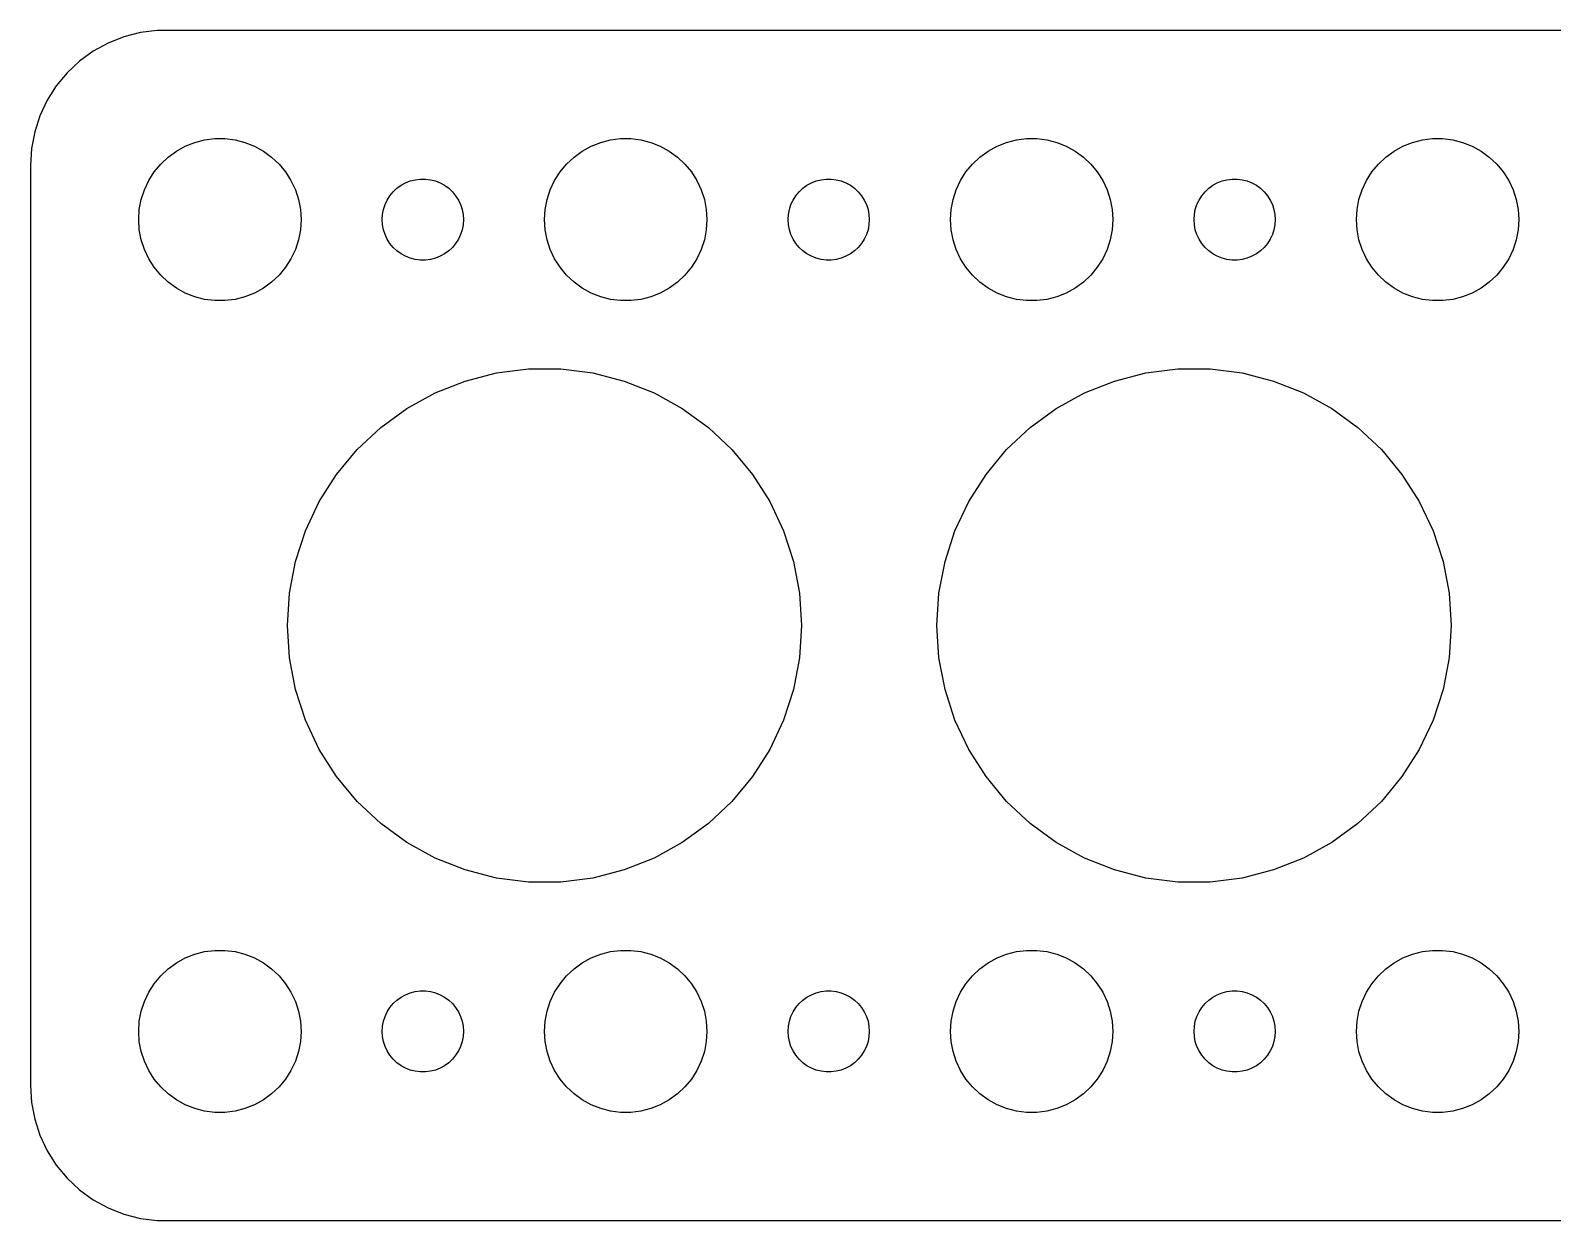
# Model space of a CAD drawing. Header units: metres. Extents: x -67 to 67, y 32 to 76.
# Drawn here: x -67 to -10.8, y 32 to 76 of the extents above; entities that cross this region are included whole.
import ezdxf

# ---------------------------------------------------------------- set-up
doc = ezdxf.new("R2010")
doc.units = ezdxf.units.M

msp = doc.modelspace()

# ---------------------------------------------------------------- linework, layer by layer
for p, q in [((-62.3139, 75.9901), (-62.9369, 75.9114)), ((62.3139, 75.9901), (-62.3139, 75.9901)), ((-64.1289, 75.5241), (-64.6791, 75.2216)), ((-63.5451, 75.7553), (-64.1289, 75.5241)), ((-62.9369, 75.9114), (-63.5451, 75.7553)), ((-65.1871, 74.8526), (-65.6448, 74.4227)), ((-64.6791, 75.2216), (-65.1871, 74.8526)), ((-65.6448, 74.4227), (-66.0451, 73.9389)), ((-66.0451, 73.9389), (-66.3815, 73.4088)), ((-66.3815, 73.4088), (-66.6489, 72.8406)), ((-66.6489, 72.8406), (-66.8429, 72.2434)), ((-66.8429, 72.2434), (-66.9606, 71.6267)), ((-66.9606, 71.6267), (-67, 71)), ((-61.9123, 71.3115), (-61.6075, 71.533)), ((-61.6075, 71.533), (-61.2773, 71.7145)), ((-61.2773, 71.7145), (-60.927, 71.8532)), ((-60.927, 71.8532), (-60.5621, 71.9469)), ((-60.5621, 71.9469), (-60.1884, 71.9941)), ((-60.1884, 71.9941), (-59.8116, 71.9941)), ((-59.8116, 71.9941), (-59.4379, 71.9469)), ((-59.4379, 71.9469), (-59.0729, 71.8532)), ((-59.0729, 71.8532), (-58.7227, 71.7145)), ((-58.7227, 71.7145), (-58.3925, 71.533)), ((-58.3925, 71.533), (-58.0877, 71.3115)), ((-46.9123, 71.3115), (-46.6075, 71.533)), ((-46.6075, 71.533), (-46.2773, 71.7145)), ((-46.2773, 71.7145), (-45.927, 71.8532)), ((-45.927, 71.8532), (-45.5621, 71.9469)), ((-45.5621, 71.9469), (-45.1884, 71.9941)), ((-45.1884, 71.9941), (-44.8116, 71.9941)), ((-44.8116, 71.9941), (-44.4379, 71.9469)), ((-44.4379, 71.9469), (-44.0729, 71.8532)), ((-44.0729, 71.8532), (-43.7227, 71.7145)), ((-43.7227, 71.7145), (-43.3925, 71.533)), ((-43.3925, 71.533), (-43.0877, 71.3115)), ((-31.9123, 71.3115), (-31.6075, 71.533)), ((-31.6075, 71.533), (-31.2773, 71.7145)), ((-31.2773, 71.7145), (-30.927, 71.8532)), ((-30.927, 71.8532), (-30.5621, 71.9469)), ((-30.5621, 71.9469), (-30.1884, 71.9941)), ((-30.1884, 71.9941), (-29.8116, 71.9941)), ((-29.8116, 71.9941), (-29.4379, 71.9469)), ((-29.4379, 71.9469), (-29.0729, 71.8532)), ((-29.0729, 71.8532), (-28.7227, 71.7145)), ((-28.7227, 71.7145), (-28.3925, 71.533)), ((-28.3925, 71.533), (-28.0877, 71.3115)), ((-16.9123, 71.3115), (-16.6075, 71.533)), ((-16.6075, 71.533), (-16.2773, 71.7145)), ((-16.2773, 71.7145), (-15.927, 71.8532)), ((-15.927, 71.8532), (-15.5621, 71.9469)), ((-15.5621, 71.9469), (-15.1884, 71.9941)), ((-15.1884, 71.9941), (-14.8116, 71.9941)), ((-14.8116, 71.9941), (-14.4379, 71.9469)), ((-14.4379, 71.9469), (-14.0729, 71.8532)), ((-14.0729, 71.8532), (-13.7227, 71.7145)), ((-13.7227, 71.7145), (-13.3925, 71.533)), ((-13.3925, 71.533), (-13.0877, 71.3115)), ((-67, 71), (-67, 37)), ((-62.427, 70.7634), (-62.1869, 71.0536)), ((-62.1869, 71.0536), (-61.9123, 71.3115)), ((-58.0877, 71.3115), (-57.8131, 71.0536)), ((-57.8131, 71.0536), (-57.5729, 70.7634)), ((-47.427, 70.7634), (-47.1869, 71.0536)), ((-47.1869, 71.0536), (-46.9123, 71.3115)), ((-43.0877, 71.3115), (-42.8131, 71.0536)), ((-42.8131, 71.0536), (-42.5729, 70.7634)), ((-32.427, 70.7634), (-32.1869, 71.0536)), ((-32.1869, 71.0536), (-31.9123, 71.3115)), ((-28.0877, 71.3115), (-27.8131, 71.0536)), ((-27.8131, 71.0536), (-27.5729, 70.7634)), ((-17.427, 70.7634), (-17.1869, 71.0536)), ((-17.1869, 71.0536), (-16.9123, 71.3115)), ((-13.0877, 71.3115), (-12.8131, 71.0536)), ((-12.8131, 71.0536), (-12.5729, 70.7634)), ((-62.7893, 70.1044), (-62.6289, 70.4453)), ((-62.6289, 70.4453), (-62.427, 70.7634)), ((-57.5729, 70.7634), (-57.3711, 70.4453)), ((-57.3711, 70.4453), (-57.2107, 70.1044)), ((-53.3037, 70.2665), (-53.1387, 70.3572)), ((-53.1387, 70.3572), (-52.9635, 70.4266)), ((-52.9635, 70.4266), (-52.7811, 70.4734)), ((-52.7811, 70.4734), (-52.5942, 70.497)), ((-52.5942, 70.497), (-52.4058, 70.497)), ((-52.4058, 70.497), (-52.2189, 70.4734)), ((-52.2189, 70.4734), (-52.0365, 70.4266)), ((-52.0365, 70.4266), (-51.8613, 70.3572)), ((-51.8613, 70.3572), (-51.6963, 70.2665)), ((-47.7893, 70.1044), (-47.6289, 70.4453)), ((-47.6289, 70.4453), (-47.427, 70.7634)), ((-42.5729, 70.7634), (-42.3711, 70.4453)), ((-42.3711, 70.4453), (-42.2107, 70.1044)), ((-38.3037, 70.2665), (-38.1387, 70.3572)), ((-38.1387, 70.3572), (-37.9635, 70.4266)), ((-37.9635, 70.4266), (-37.7811, 70.4734)), ((-37.7811, 70.4734), (-37.5942, 70.497)), ((-37.5942, 70.497), (-37.4058, 70.497)), ((-37.4058, 70.497), (-37.2189, 70.4734)), ((-37.2189, 70.4734), (-37.0365, 70.4266)), ((-37.0365, 70.4266), (-36.8613, 70.3572)), ((-36.8613, 70.3572), (-36.6963, 70.2665)), ((-32.7893, 70.1044), (-32.6289, 70.4453)), ((-32.6289, 70.4453), (-32.427, 70.7634)), ((-27.5729, 70.7634), (-27.3711, 70.4453)), ((-27.3711, 70.4453), (-27.2107, 70.1044)), ((-23.3037, 70.2665), (-23.1387, 70.3572)), ((-23.1387, 70.3572), (-22.9635, 70.4266)), ((-22.9635, 70.4266), (-22.7811, 70.4734)), ((-22.7811, 70.4734), (-22.5942, 70.497)), ((-22.5942, 70.497), (-22.4058, 70.497)), ((-22.4058, 70.497), (-22.2189, 70.4734)), ((-22.2189, 70.4734), (-22.0365, 70.4266)), ((-22.0365, 70.4266), (-21.8613, 70.3572)), ((-21.8613, 70.3572), (-21.6963, 70.2665)), ((-17.7893, 70.1044), (-17.6289, 70.4453)), ((-17.6289, 70.4453), (-17.427, 70.7634)), ((-12.5729, 70.7634), (-12.3711, 70.4453)), ((-12.3711, 70.4453), (-12.2107, 70.1044)), ((-62.9057, 69.7461), (-62.7893, 70.1044)), ((-57.2107, 70.1044), (-57.0942, 69.7461)), ((-53.8145, 69.7226), (-53.7135, 69.8817)), ((-53.7135, 69.8817), (-53.5934, 70.0268)), ((-53.5934, 70.0268), (-53.4561, 70.1558)), ((-53.4561, 70.1558), (-53.3037, 70.2665)), ((-51.6963, 70.2665), (-51.5439, 70.1558)), ((-51.5439, 70.1558), (-51.4065, 70.0268)), ((-51.4065, 70.0268), (-51.2865, 69.8817)), ((-51.2865, 69.8817), (-51.1855, 69.7226)), ((-47.9057, 69.7461), (-47.7893, 70.1044)), ((-42.2107, 70.1044), (-42.0942, 69.7461)), ((-38.8145, 69.7226), (-38.7135, 69.8817)), ((-38.7135, 69.8817), (-38.5934, 70.0268)), ((-38.5934, 70.0268), (-38.4561, 70.1558)), ((-38.4561, 70.1558), (-38.3037, 70.2665)), ((-36.6963, 70.2665), (-36.5439, 70.1558)), ((-36.5439, 70.1558), (-36.4065, 70.0268)), ((-36.4065, 70.0268), (-36.2865, 69.8817)), ((-36.2865, 69.8817), (-36.1855, 69.7226)), ((-32.9057, 69.7461), (-32.7893, 70.1044)), ((-27.2107, 70.1044), (-27.0942, 69.7461)), ((-23.8145, 69.7226), (-23.7135, 69.8817)), ((-23.7135, 69.8817), (-23.5934, 70.0268)), ((-23.5934, 70.0268), (-23.4561, 70.1558)), ((-23.4561, 70.1558), (-23.3037, 70.2665)), ((-21.6963, 70.2665), (-21.5439, 70.1558)), ((-21.5439, 70.1558), (-21.4065, 70.0268)), ((-21.4065, 70.0268), (-21.2865, 69.8817)), ((-21.2865, 69.8817), (-21.1855, 69.7226)), ((-17.9057, 69.7461), (-17.7893, 70.1044)), ((-12.2107, 70.1044), (-12.0942, 69.7461)), ((-63, 69), (-62.9763, 69.376)), ((-62.9763, 69.376), (-62.9057, 69.7461)), ((-57.0942, 69.7461), (-57.0237, 69.376)), ((-57.0237, 69.376), (-57, 69)), ((-54, 69), (-53.9882, 69.188)), ((-53.9882, 69.188), (-53.9529, 69.373)), ((-53.9529, 69.373), (-53.8947, 69.5522)), ((-53.8947, 69.5522), (-53.8145, 69.7226)), ((-51.1855, 69.7226), (-51.1053, 69.5522)), ((-51.1053, 69.5522), (-51.0471, 69.373)), ((-51.0471, 69.373), (-51.0118, 69.188)), ((-51.0118, 69.188), (-51, 69)), ((-48, 69), (-47.9763, 69.376)), ((-47.9763, 69.376), (-47.9057, 69.7461)), ((-42.0942, 69.7461), (-42.0237, 69.376)), ((-42.0237, 69.376), (-42, 69)), ((-39, 69), (-38.9882, 69.188)), ((-38.9882, 69.188), (-38.9529, 69.373)), ((-38.9529, 69.373), (-38.8947, 69.5522)), ((-38.8947, 69.5522), (-38.8145, 69.7226)), ((-36.1855, 69.7226), (-36.1053, 69.5522)), ((-36.1053, 69.5522), (-36.0471, 69.373)), ((-36.0471, 69.373), (-36.0118, 69.188)), ((-36.0118, 69.188), (-36, 69)), ((-33, 69), (-32.9763, 69.376)), ((-32.9763, 69.376), (-32.9057, 69.7461)), ((-27.0942, 69.7461), (-27.0237, 69.376)), ((-27.0237, 69.376), (-27, 69)), ((-24, 69), (-23.9882, 69.188)), ((-23.9882, 69.188), (-23.9529, 69.373)), ((-23.9529, 69.373), (-23.8947, 69.5522)), ((-23.8947, 69.5522), (-23.8145, 69.7226)), ((-21.1855, 69.7226), (-21.1053, 69.5522)), ((-21.1053, 69.5522), (-21.0471, 69.373)), ((-21.0471, 69.373), (-21.0118, 69.188)), ((-21.0118, 69.188), (-21, 69)), ((-18, 69), (-17.9763, 69.376)), ((-17.9763, 69.376), (-17.9057, 69.7461)), ((-12.0942, 69.7461), (-12.0237, 69.376)), ((-12.0237, 69.376), (-12, 69)), ((-62.9763, 68.624), (-63, 69)), ((-57, 69), (-57.0237, 68.624)), ((-53.9882, 68.812), (-54, 69)), ((-53.9529, 68.627), (-53.9882, 68.812)), ((-53.8947, 68.4478), (-53.9529, 68.627)), ((-51.0471, 68.627), (-51.1053, 68.4478)), ((-51.0118, 68.812), (-51.0471, 68.627)), ((-51, 69), (-51.0118, 68.812)), ((-47.9763, 68.624), (-48, 69)), ((-42, 69), (-42.0237, 68.624)), ((-38.9882, 68.812), (-39, 69)), ((-38.9529, 68.627), (-38.9882, 68.812)), ((-38.8947, 68.4478), (-38.9529, 68.627)), ((-36.0471, 68.627), (-36.1053, 68.4478)), ((-36.0118, 68.812), (-36.0471, 68.627)), ((-36, 69), (-36.0118, 68.812)), ((-32.9763, 68.624), (-33, 69)), ((-27, 69), (-27.0237, 68.624)), ((-23.9882, 68.812), (-24, 69)), ((-23.9529, 68.627), (-23.9882, 68.812)), ((-23.8947, 68.4478), (-23.9529, 68.627)), ((-21.0471, 68.627), (-21.1053, 68.4478)), ((-21.0118, 68.812), (-21.0471, 68.627)), ((-21, 69), (-21.0118, 68.812)), ((-17.9763, 68.624), (-18, 69)), ((-12, 69), (-12.0237, 68.624)), ((-62.9057, 68.2539), (-62.9763, 68.624)), ((-62.7893, 67.8956), (-62.9057, 68.2539)), ((-57.0942, 68.2539), (-57.2107, 67.8956)), ((-57.0237, 68.624), (-57.0942, 68.2539)), ((-53.8145, 68.2774), (-53.8947, 68.4478)), ((-53.7135, 68.1183), (-53.8145, 68.2774)), ((-53.5934, 67.9732), (-53.7135, 68.1183)), ((-51.2865, 68.1183), (-51.4065, 67.9732)), ((-51.1855, 68.2774), (-51.2865, 68.1183)), ((-51.1053, 68.4478), (-51.1855, 68.2774)), ((-47.9057, 68.2539), (-47.9763, 68.624)), ((-47.7893, 67.8956), (-47.9057, 68.2539)), ((-42.0942, 68.2539), (-42.2107, 67.8956)), ((-42.0237, 68.624), (-42.0942, 68.2539)), ((-38.8145, 68.2774), (-38.8947, 68.4478)), ((-38.7135, 68.1183), (-38.8145, 68.2774)), ((-38.5934, 67.9732), (-38.7135, 68.1183)), ((-36.2865, 68.1183), (-36.4065, 67.9732)), ((-36.1855, 68.2774), (-36.2865, 68.1183)), ((-36.1053, 68.4478), (-36.1855, 68.2774)), ((-32.9057, 68.2539), (-32.9763, 68.624)), ((-32.7893, 67.8956), (-32.9057, 68.2539)), ((-27.0942, 68.2539), (-27.2107, 67.8956)), ((-27.0237, 68.624), (-27.0942, 68.2539)), ((-23.8145, 68.2774), (-23.8947, 68.4478)), ((-23.7135, 68.1183), (-23.8145, 68.2774)), ((-23.5934, 67.9732), (-23.7135, 68.1183)), ((-21.2865, 68.1183), (-21.4065, 67.9732)), ((-21.1855, 68.2774), (-21.2865, 68.1183)), ((-21.1053, 68.4478), (-21.1855, 68.2774)), ((-17.9057, 68.2539), (-17.9763, 68.624)), ((-17.7893, 67.8956), (-17.9057, 68.2539)), ((-12.0942, 68.2539), (-12.2107, 67.8956)), ((-12.0237, 68.624), (-12.0942, 68.2539)), ((-62.6289, 67.5547), (-62.7893, 67.8956)), ((-62.427, 67.2366), (-62.6289, 67.5547)), ((-57.3711, 67.5547), (-57.5729, 67.2366)), ((-57.2107, 67.8956), (-57.3711, 67.5547)), ((-53.4561, 67.8442), (-53.5934, 67.9732)), ((-53.3037, 67.7335), (-53.4561, 67.8442)), ((-53.1387, 67.6427), (-53.3037, 67.7335)), ((-52.9635, 67.5734), (-53.1387, 67.6427)), ((-52.7811, 67.5266), (-52.9635, 67.5734)), ((-52.5942, 67.5029), (-52.7811, 67.5266)), ((-52.4058, 67.5029), (-52.5942, 67.5029)), ((-52.2189, 67.5266), (-52.4058, 67.5029)), ((-52.0365, 67.5734), (-52.2189, 67.5266)), ((-51.8613, 67.6427), (-52.0365, 67.5734)), ((-51.6963, 67.7335), (-51.8613, 67.6427)), ((-51.5439, 67.8442), (-51.6963, 67.7335)), ((-51.4065, 67.9732), (-51.5439, 67.8442)), ((-47.6289, 67.5547), (-47.7893, 67.8956)), ((-47.427, 67.2366), (-47.6289, 67.5547)), ((-42.3711, 67.5547), (-42.5729, 67.2366)), ((-42.2107, 67.8956), (-42.3711, 67.5547)), ((-38.4561, 67.8442), (-38.5934, 67.9732)), ((-38.3037, 67.7335), (-38.4561, 67.8442)), ((-38.1387, 67.6427), (-38.3037, 67.7335)), ((-37.9635, 67.5734), (-38.1387, 67.6427)), ((-37.7811, 67.5266), (-37.9635, 67.5734)), ((-37.5942, 67.5029), (-37.7811, 67.5266)), ((-37.4058, 67.5029), (-37.5942, 67.5029)), ((-37.2189, 67.5266), (-37.4058, 67.5029)), ((-37.0365, 67.5734), (-37.2189, 67.5266)), ((-36.8613, 67.6427), (-37.0365, 67.5734)), ((-36.6963, 67.7335), (-36.8613, 67.6427)), ((-36.5439, 67.8442), (-36.6963, 67.7335)), ((-36.4065, 67.9732), (-36.5439, 67.8442)), ((-32.6289, 67.5547), (-32.7893, 67.8956)), ((-32.427, 67.2366), (-32.6289, 67.5547)), ((-27.3711, 67.5547), (-27.5729, 67.2366)), ((-27.2107, 67.8956), (-27.3711, 67.5547)), ((-23.4561, 67.8442), (-23.5934, 67.9732)), ((-23.3037, 67.7335), (-23.4561, 67.8442)), ((-23.1387, 67.6427), (-23.3037, 67.7335)), ((-22.9635, 67.5734), (-23.1387, 67.6427)), ((-22.7811, 67.5266), (-22.9635, 67.5734)), ((-22.5942, 67.5029), (-22.7811, 67.5266)), ((-22.4058, 67.5029), (-22.5942, 67.5029)), ((-22.2189, 67.5266), (-22.4058, 67.5029)), ((-22.0365, 67.5734), (-22.2189, 67.5266)), ((-21.8613, 67.6427), (-22.0365, 67.5734)), ((-21.6963, 67.7335), (-21.8613, 67.6427)), ((-21.5439, 67.8442), (-21.6963, 67.7335)), ((-21.4065, 67.9732), (-21.5439, 67.8442)), ((-17.6289, 67.5547), (-17.7893, 67.8956)), ((-17.427, 67.2366), (-17.6289, 67.5547)), ((-12.3711, 67.5547), (-12.5729, 67.2366)), ((-12.2107, 67.8956), (-12.3711, 67.5547)), ((-62.1869, 66.9464), (-62.427, 67.2366)), ((-61.9123, 66.6884), (-62.1869, 66.9464)), ((-57.8131, 66.9464), (-58.0877, 66.6884)), ((-57.5729, 67.2366), (-57.8131, 66.9464)), ((-47.1869, 66.9464), (-47.427, 67.2366)), ((-46.9123, 66.6884), (-47.1869, 66.9464)), ((-42.8131, 66.9464), (-43.0877, 66.6884)), ((-42.5729, 67.2366), (-42.8131, 66.9464)), ((-32.1869, 66.9464), (-32.427, 67.2366)), ((-31.9123, 66.6884), (-32.1869, 66.9464)), ((-27.8131, 66.9464), (-28.0877, 66.6884)), ((-27.5729, 67.2366), (-27.8131, 66.9464)), ((-17.1869, 66.9464), (-17.427, 67.2366)), ((-16.9123, 66.6884), (-17.1869, 66.9464)), ((-12.8131, 66.9464), (-13.0877, 66.6884)), ((-12.5729, 67.2366), (-12.8131, 66.9464)), ((-61.6075, 66.467), (-61.9123, 66.6884)), ((-61.2773, 66.2855), (-61.6075, 66.467)), ((-58.3925, 66.467), (-58.7227, 66.2855)), ((-58.0877, 66.6884), (-58.3925, 66.467)), ((-46.6075, 66.467), (-46.9123, 66.6884)), ((-46.2773, 66.2855), (-46.6075, 66.467)), ((-43.3925, 66.467), (-43.7227, 66.2855)), ((-43.0877, 66.6884), (-43.3925, 66.467)), ((-31.6075, 66.467), (-31.9123, 66.6884)), ((-31.2773, 66.2855), (-31.6075, 66.467)), ((-28.3925, 66.467), (-28.7227, 66.2855)), ((-28.0877, 66.6884), (-28.3925, 66.467)), ((-16.6075, 66.467), (-16.9123, 66.6884)), ((-16.2773, 66.2855), (-16.6075, 66.467)), ((-13.3925, 66.467), (-13.7227, 66.2855)), ((-13.0877, 66.6884), (-13.3925, 66.467)), ((-60.927, 66.1468), (-61.2773, 66.2855)), ((-60.5621, 66.0531), (-60.927, 66.1468)), ((-60.1884, 66.0059), (-60.5621, 66.0531)), ((-59.8116, 66.0059), (-60.1884, 66.0059)), ((-59.4379, 66.0531), (-59.8116, 66.0059)), ((-59.0729, 66.1468), (-59.4379, 66.0531)), ((-58.7227, 66.2855), (-59.0729, 66.1468)), ((-45.927, 66.1468), (-46.2773, 66.2855)), ((-45.5621, 66.0531), (-45.927, 66.1468)), ((-45.1884, 66.0059), (-45.5621, 66.0531)), ((-44.8116, 66.0059), (-45.1884, 66.0059)), ((-44.4379, 66.0531), (-44.8116, 66.0059)), ((-44.0729, 66.1468), (-44.4379, 66.0531)), ((-43.7227, 66.2855), (-44.0729, 66.1468)), ((-30.927, 66.1468), (-31.2773, 66.2855)), ((-30.5621, 66.0531), (-30.927, 66.1468)), ((-30.1884, 66.0059), (-30.5621, 66.0531)), ((-29.8116, 66.0059), (-30.1884, 66.0059)), ((-29.4379, 66.0531), (-29.8116, 66.0059)), ((-29.0729, 66.1468), (-29.4379, 66.0531)), ((-28.7227, 66.2855), (-29.0729, 66.1468)), ((-15.927, 66.1468), (-16.2773, 66.2855)), ((-15.5621, 66.0531), (-15.927, 66.1468)), ((-15.1884, 66.0059), (-15.5621, 66.0531)), ((-14.8116, 66.0059), (-15.1884, 66.0059)), ((-14.4379, 66.0531), (-14.8116, 66.0059)), ((-14.0729, 66.1468), (-14.4379, 66.0531)), ((-13.7227, 66.2855), (-14.0729, 66.1468)), ((-52.0449, 62.5959), (-50.9357, 63.035)), ((-50.9357, 63.035), (-49.7801, 63.3317)), ((-49.7801, 63.3317), (-48.5965, 63.4812)), ((-48.5965, 63.4812), (-47.4035, 63.4812)), ((-47.4035, 63.4812), (-46.2199, 63.3317)), ((-46.2199, 63.3317), (-45.0643, 63.035)), ((-45.0643, 63.035), (-43.9551, 62.5959)), ((-28.0449, 62.5959), (-26.9357, 63.035)), ((-26.9357, 63.035), (-25.7801, 63.3317)), ((-25.7801, 63.3317), (-24.5965, 63.4812)), ((-24.5965, 63.4812), (-23.4035, 63.4812)), ((-23.4035, 63.4812), (-22.2199, 63.3317)), ((-22.2199, 63.3317), (-21.0643, 63.035)), ((-21.0643, 63.035), (-19.9551, 62.5959)), ((-53.0903, 62.0211), (-52.0449, 62.5959)), ((-43.9551, 62.5959), (-42.9096, 62.0211)), ((-29.0903, 62.0211), (-28.0449, 62.5959)), ((-19.9551, 62.5959), (-18.9096, 62.0211)), ((-54.0555, 61.3199), (-53.0903, 62.0211)), ((-42.9096, 62.0211), (-41.9445, 61.3199)), ((-30.0555, 61.3199), (-29.0903, 62.0211)), ((-18.9096, 62.0211), (-17.9445, 61.3199)), ((-54.9252, 60.5032), (-54.0555, 61.3199)), ((-41.9445, 61.3199), (-41.0748, 60.5032)), ((-30.9252, 60.5032), (-30.0555, 61.3199)), ((-17.9445, 61.3199), (-17.0748, 60.5032)), ((-55.6857, 59.584), (-54.9252, 60.5032)), ((-41.0748, 60.5032), (-40.3143, 59.584)), ((-31.6857, 59.584), (-30.9252, 60.5032)), ((-17.0748, 60.5032), (-16.3143, 59.584)), ((-56.3249, 58.5766), (-55.6857, 59.584)), ((-40.3143, 59.584), (-39.6751, 58.5766)), ((-32.3249, 58.5766), (-31.6857, 59.584)), ((-16.3143, 59.584), (-15.6751, 58.5766)), ((-56.8329, 57.4972), (-56.3249, 58.5766)), ((-39.6751, 58.5766), (-39.1671, 57.4972)), ((-32.8329, 57.4972), (-32.3249, 58.5766)), ((-15.6751, 58.5766), (-15.1671, 57.4972)), ((-57.2015, 56.3625), (-56.8329, 57.4972)), ((-39.1671, 57.4972), (-38.7984, 56.3625)), ((-33.2015, 56.3625), (-32.8329, 57.4972)), ((-15.1671, 57.4972), (-14.7984, 56.3625)), ((-57.4251, 55.1907), (-57.2015, 56.3625)), ((-38.7984, 56.3625), (-38.5749, 55.1907)), ((-33.4251, 55.1907), (-33.2015, 56.3625)), ((-14.7984, 56.3625), (-14.5749, 55.1907)), ((-57.5, 54), (-57.4251, 55.1907)), ((-38.5749, 55.1907), (-38.5, 54)), ((-33.5, 54), (-33.4251, 55.1907)), ((-14.5749, 55.1907), (-14.5, 54)), ((-57.4251, 52.8093), (-57.5, 54)), ((-38.5, 54), (-38.5749, 52.8093)), ((-33.4251, 52.8093), (-33.5, 54)), ((-14.5, 54), (-14.5749, 52.8093)), ((-57.2015, 51.6375), (-57.4251, 52.8093)), ((-38.5749, 52.8093), (-38.7984, 51.6375)), ((-33.2015, 51.6375), (-33.4251, 52.8093)), ((-14.5749, 52.8093), (-14.7984, 51.6375)), ((-56.8329, 50.5028), (-57.2015, 51.6375)), ((-38.7984, 51.6375), (-39.1671, 50.5028)), ((-32.8329, 50.5028), (-33.2015, 51.6375)), ((-14.7984, 51.6375), (-15.1671, 50.5028)), ((-56.3249, 49.4234), (-56.8329, 50.5028)), ((-39.1671, 50.5028), (-39.6751, 49.4234)), ((-32.3249, 49.4234), (-32.8329, 50.5028)), ((-15.1671, 50.5028), (-15.6751, 49.4234)), ((-55.6857, 48.416), (-56.3249, 49.4234)), ((-39.6751, 49.4234), (-40.3143, 48.416)), ((-31.6857, 48.416), (-32.3249, 49.4234)), ((-15.6751, 49.4234), (-16.3143, 48.416)), ((-54.9252, 47.4968), (-55.6857, 48.416)), ((-40.3143, 48.416), (-41.0748, 47.4968)), ((-30.9252, 47.4968), (-31.6857, 48.416)), ((-16.3143, 48.416), (-17.0748, 47.4968)), ((-54.0555, 46.6801), (-54.9252, 47.4968)), ((-41.0748, 47.4968), (-41.9445, 46.6801)), ((-30.0555, 46.6801), (-30.9252, 47.4968)), ((-17.0748, 47.4968), (-17.9445, 46.6801)), ((-53.0903, 45.9789), (-54.0555, 46.6801)), ((-41.9445, 46.6801), (-42.9096, 45.9789)), ((-29.0903, 45.9789), (-30.0555, 46.6801)), ((-17.9445, 46.6801), (-18.9096, 45.9789)), ((-52.0449, 45.4041), (-53.0903, 45.9789)), ((-42.9096, 45.9789), (-43.9551, 45.4041)), ((-28.0449, 45.4041), (-29.0903, 45.9789)), ((-18.9096, 45.9789), (-19.9551, 45.4041)), ((-50.9357, 44.965), (-52.0449, 45.4041)), ((-43.9551, 45.4041), (-45.0643, 44.965)), ((-26.9357, 44.965), (-28.0449, 45.4041)), ((-19.9551, 45.4041), (-21.0643, 44.965)), ((-49.7801, 44.6683), (-50.9357, 44.965)), ((-48.5965, 44.5188), (-49.7801, 44.6683)), ((-47.4035, 44.5188), (-48.5965, 44.5188)), ((-46.2199, 44.6683), (-47.4035, 44.5188)), ((-45.0643, 44.965), (-46.2199, 44.6683)), ((-25.7801, 44.6683), (-26.9357, 44.965)), ((-24.5965, 44.5188), (-25.7801, 44.6683)), ((-23.4035, 44.5188), (-24.5965, 44.5188)), ((-22.2199, 44.6683), (-23.4035, 44.5188)), ((-21.0643, 44.965), (-22.2199, 44.6683)), ((-61.6075, 41.533), (-61.2773, 41.7145)), ((-61.2773, 41.7145), (-60.927, 41.8532)), ((-60.927, 41.8532), (-60.5621, 41.9469)), ((-60.5621, 41.9469), (-60.1884, 41.9941)), ((-60.1884, 41.9941), (-59.8116, 41.9941)), ((-59.8116, 41.9941), (-59.4379, 41.9469)), ((-59.4379, 41.9469), (-59.0729, 41.8532)), ((-59.0729, 41.8532), (-58.7227, 41.7145)), ((-58.7227, 41.7145), (-58.3925, 41.533)), ((-46.6075, 41.533), (-46.2773, 41.7145)), ((-46.2773, 41.7145), (-45.927, 41.8532)), ((-45.927, 41.8532), (-45.5621, 41.9469)), ((-45.5621, 41.9469), (-45.1884, 41.9941)), ((-45.1884, 41.9941), (-44.8116, 41.9941)), ((-44.8116, 41.9941), (-44.4379, 41.9469)), ((-44.4379, 41.9469), (-44.0729, 41.8532)), ((-44.0729, 41.8532), (-43.7227, 41.7145)), ((-43.7227, 41.7145), (-43.3925, 41.533)), ((-31.6075, 41.533), (-31.2773, 41.7145)), ((-31.2773, 41.7145), (-30.927, 41.8532)), ((-30.927, 41.8532), (-30.5621, 41.9469)), ((-30.5621, 41.9469), (-30.1884, 41.9941)), ((-30.1884, 41.9941), (-29.8116, 41.9941)), ((-29.8116, 41.9941), (-29.4379, 41.9469)), ((-29.4379, 41.9469), (-29.0729, 41.8532)), ((-29.0729, 41.8532), (-28.7227, 41.7145)), ((-28.7227, 41.7145), (-28.3925, 41.533)), ((-16.6075, 41.533), (-16.2773, 41.7145)), ((-16.2773, 41.7145), (-15.927, 41.8532)), ((-15.927, 41.8532), (-15.5621, 41.9469)), ((-15.5621, 41.9469), (-15.1884, 41.9941)), ((-15.1884, 41.9941), (-14.8116, 41.9941)), ((-14.8116, 41.9941), (-14.4379, 41.9469)), ((-14.4379, 41.9469), (-14.0729, 41.8532)), ((-14.0729, 41.8532), (-13.7227, 41.7145)), ((-13.7227, 41.7145), (-13.3925, 41.533)), ((-62.1869, 41.0536), (-61.9123, 41.3116)), ((-61.9123, 41.3116), (-61.6075, 41.533)), ((-58.3925, 41.533), (-58.0877, 41.3116)), ((-58.0877, 41.3116), (-57.8131, 41.0536)), ((-47.1869, 41.0536), (-46.9123, 41.3116)), ((-46.9123, 41.3116), (-46.6075, 41.533)), ((-43.3925, 41.533), (-43.0877, 41.3116)), ((-43.0877, 41.3116), (-42.8131, 41.0536)), ((-32.1869, 41.0536), (-31.9123, 41.3116)), ((-31.9123, 41.3116), (-31.6075, 41.533)), ((-28.3925, 41.533), (-28.0877, 41.3116)), ((-28.0877, 41.3116), (-27.8131, 41.0536)), ((-17.1869, 41.0536), (-16.9123, 41.3116)), ((-16.9123, 41.3116), (-16.6075, 41.533)), ((-13.3925, 41.533), (-13.0877, 41.3116)), ((-13.0877, 41.3116), (-12.8131, 41.0536)), ((-62.6289, 40.4453), (-62.427, 40.7634)), ((-62.427, 40.7634), (-62.1869, 41.0536)), ((-57.8131, 41.0536), (-57.5729, 40.7634)), ((-57.5729, 40.7634), (-57.3711, 40.4453)), ((-47.6289, 40.4453), (-47.427, 40.7634)), ((-47.427, 40.7634), (-47.1869, 41.0536)), ((-42.8131, 41.0536), (-42.5729, 40.7634)), ((-42.5729, 40.7634), (-42.3711, 40.4453)), ((-32.6289, 40.4453), (-32.427, 40.7634)), ((-32.427, 40.7634), (-32.1869, 41.0536)), ((-27.8131, 41.0536), (-27.5729, 40.7634)), ((-27.5729, 40.7634), (-27.3711, 40.4453)), ((-17.6289, 40.4453), (-17.427, 40.7634)), ((-17.427, 40.7634), (-17.1869, 41.0536)), ((-12.8131, 41.0536), (-12.5729, 40.7634)), ((-12.5729, 40.7634), (-12.3711, 40.4453)), ((-62.9057, 39.7461), (-62.7893, 40.1044)), ((-62.7893, 40.1044), (-62.6289, 40.4453)), ((-57.3711, 40.4453), (-57.2107, 40.1044)), ((-57.2107, 40.1044), (-57.0942, 39.7461)), ((-53.7135, 39.8817), (-53.5934, 40.0268)), ((-53.5934, 40.0268), (-53.4561, 40.1558)), ((-53.4561, 40.1558), (-53.3037, 40.2665)), ((-53.3037, 40.2665), (-53.1387, 40.3573)), ((-53.1387, 40.3573), (-52.9635, 40.4266)), ((-52.9635, 40.4266), (-52.7811, 40.4734)), ((-52.7811, 40.4734), (-52.5942, 40.4971)), ((-52.5942, 40.4971), (-52.4058, 40.4971)), ((-52.4058, 40.4971), (-52.2189, 40.4734)), ((-52.2189, 40.4734), (-52.0365, 40.4266)), ((-52.0365, 40.4266), (-51.8613, 40.3573)), ((-51.8613, 40.3573), (-51.6963, 40.2665)), ((-51.6963, 40.2665), (-51.5439, 40.1558)), ((-51.5439, 40.1558), (-51.4065, 40.0268)), ((-51.4065, 40.0268), (-51.2865, 39.8817)), ((-47.9057, 39.7461), (-47.7893, 40.1044)), ((-47.7893, 40.1044), (-47.6289, 40.4453)), ((-42.3711, 40.4453), (-42.2107, 40.1044)), ((-42.2107, 40.1044), (-42.0942, 39.7461)), ((-38.7135, 39.8817), (-38.5934, 40.0268)), ((-38.5934, 40.0268), (-38.4561, 40.1558)), ((-38.4561, 40.1558), (-38.3037, 40.2665)), ((-38.3037, 40.2665), (-38.1387, 40.3573)), ((-38.1387, 40.3573), (-37.9635, 40.4266)), ((-37.9635, 40.4266), (-37.7811, 40.4734)), ((-37.7811, 40.4734), (-37.5942, 40.4971)), ((-37.5942, 40.4971), (-37.4058, 40.4971)), ((-37.4058, 40.4971), (-37.2189, 40.4734)), ((-37.2189, 40.4734), (-37.0365, 40.4266)), ((-37.0365, 40.4266), (-36.8613, 40.3573)), ((-36.8613, 40.3573), (-36.6963, 40.2665)), ((-36.6963, 40.2665), (-36.5439, 40.1558)), ((-36.5439, 40.1558), (-36.4065, 40.0268)), ((-36.4065, 40.0268), (-36.2865, 39.8817)), ((-32.9057, 39.7461), (-32.7893, 40.1044)), ((-32.7893, 40.1044), (-32.6289, 40.4453)), ((-27.3711, 40.4453), (-27.2107, 40.1044)), ((-27.2107, 40.1044), (-27.0942, 39.7461)), ((-23.7135, 39.8817), (-23.5934, 40.0268)), ((-23.5934, 40.0268), (-23.4561, 40.1558)), ((-23.4561, 40.1558), (-23.3037, 40.2665)), ((-23.3037, 40.2665), (-23.1387, 40.3573)), ((-23.1387, 40.3573), (-22.9635, 40.4266)), ((-22.9635, 40.4266), (-22.7811, 40.4734)), ((-22.7811, 40.4734), (-22.5942, 40.4971)), ((-22.5942, 40.4971), (-22.4058, 40.4971)), ((-22.4058, 40.4971), (-22.2189, 40.4734)), ((-22.2189, 40.4734), (-22.0365, 40.4266)), ((-22.0365, 40.4266), (-21.8613, 40.3573)), ((-21.8613, 40.3573), (-21.6963, 40.2665)), ((-21.6963, 40.2665), (-21.5439, 40.1558)), ((-21.5439, 40.1558), (-21.4065, 40.0268)), ((-21.4065, 40.0268), (-21.2865, 39.8817)), ((-17.9057, 39.7461), (-17.7893, 40.1044)), ((-17.7893, 40.1044), (-17.6289, 40.4453)), ((-12.3711, 40.4453), (-12.2107, 40.1044)), ((-12.2107, 40.1044), (-12.0942, 39.7461)), ((-63, 39), (-62.9763, 39.376)), ((-62.9763, 39.376), (-62.9057, 39.7461)), ((-57.0942, 39.7461), (-57.0237, 39.376)), ((-57.0237, 39.376), (-57, 39)), ((-53.9529, 39.373), (-53.8947, 39.5522)), ((-53.8947, 39.5522), (-53.8145, 39.7226)), ((-53.8145, 39.7226), (-53.7135, 39.8817)), ((-51.2865, 39.8817), (-51.1855, 39.7226)), ((-51.1855, 39.7226), (-51.1053, 39.5522)), ((-51.1053, 39.5522), (-51.0471, 39.373)), ((-48, 39), (-47.9763, 39.376)), ((-47.9763, 39.376), (-47.9057, 39.7461)), ((-42.0942, 39.7461), (-42.0237, 39.376)), ((-42.0237, 39.376), (-42, 39)), ((-38.9529, 39.373), (-38.8947, 39.5522)), ((-38.8947, 39.5522), (-38.8145, 39.7226)), ((-38.8145, 39.7226), (-38.7135, 39.8817)), ((-36.2865, 39.8817), (-36.1855, 39.7226)), ((-36.1855, 39.7226), (-36.1053, 39.5522)), ((-36.1053, 39.5522), (-36.0471, 39.373)), ((-33, 39), (-32.9763, 39.376)), ((-32.9763, 39.376), (-32.9057, 39.7461)), ((-27.0942, 39.7461), (-27.0237, 39.376)), ((-27.0237, 39.376), (-27, 39)), ((-23.9529, 39.373), (-23.8947, 39.5522)), ((-23.8947, 39.5522), (-23.8145, 39.7226)), ((-23.8145, 39.7226), (-23.7135, 39.8817)), ((-21.2865, 39.8817), (-21.1855, 39.7226)), ((-21.1855, 39.7226), (-21.1053, 39.5522)), ((-21.1053, 39.5522), (-21.0471, 39.373)), ((-18, 39), (-17.9763, 39.376)), ((-17.9763, 39.376), (-17.9057, 39.7461)), ((-12.0942, 39.7461), (-12.0237, 39.376)), ((-12.0237, 39.376), (-12, 39)), ((-62.9763, 38.624), (-63, 39)), ((-57, 39), (-57.0237, 38.624)), ((-54, 39), (-53.9882, 39.188)), ((-53.9882, 38.812), (-54, 39)), ((-53.9882, 39.188), (-53.9529, 39.373)), ((-51.0471, 39.373), (-51.0118, 39.188)), ((-51.0118, 39.188), (-51, 39)), ((-51, 39), (-51.0118, 38.812)), ((-47.9763, 38.624), (-48, 39)), ((-42, 39), (-42.0237, 38.624)), ((-39, 39), (-38.9882, 39.188)), ((-38.9882, 38.812), (-39, 39)), ((-38.9882, 39.188), (-38.9529, 39.373)), ((-36.0471, 39.373), (-36.0118, 39.188)), ((-36.0118, 39.188), (-36, 39)), ((-36, 39), (-36.0118, 38.812)), ((-32.9763, 38.624), (-33, 39)), ((-27, 39), (-27.0237, 38.624)), ((-24, 39), (-23.9882, 39.188)), ((-23.9882, 38.812), (-24, 39)), ((-23.9882, 39.188), (-23.9529, 39.373)), ((-21.0471, 39.373), (-21.0118, 39.188)), ((-21.0118, 39.188), (-21, 39)), ((-21, 39), (-21.0118, 38.812)), ((-17.9763, 38.624), (-18, 39)), ((-12, 39), (-12.0237, 38.624)), ((-62.9057, 38.2539), (-62.9763, 38.624)), ((-62.7893, 37.8956), (-62.9057, 38.2539)), ((-57.0942, 38.2539), (-57.2107, 37.8956)), ((-57.0237, 38.624), (-57.0942, 38.2539)), ((-53.9529, 38.627), (-53.9882, 38.812)), ((-53.8947, 38.4478), (-53.9529, 38.627)), ((-53.8145, 38.2774), (-53.8947, 38.4478)), ((-53.7135, 38.1183), (-53.8145, 38.2774)), ((-51.1855, 38.2774), (-51.2865, 38.1183)), ((-51.1053, 38.4478), (-51.1855, 38.2774)), ((-51.0471, 38.627), (-51.1053, 38.4478)), ((-51.0118, 38.812), (-51.0471, 38.627)), ((-47.9057, 38.2539), (-47.9763, 38.624)), ((-47.7893, 37.8956), (-47.9057, 38.2539)), ((-42.0942, 38.2539), (-42.2107, 37.8956)), ((-42.0237, 38.624), (-42.0942, 38.2539)), ((-38.9529, 38.627), (-38.9882, 38.812)), ((-38.8947, 38.4478), (-38.9529, 38.627)), ((-38.8145, 38.2774), (-38.8947, 38.4478)), ((-38.7135, 38.1183), (-38.8145, 38.2774)), ((-36.1855, 38.2774), (-36.2865, 38.1183)), ((-36.1053, 38.4478), (-36.1855, 38.2774)), ((-36.0471, 38.627), (-36.1053, 38.4478)), ((-36.0118, 38.812), (-36.0471, 38.627)), ((-32.9057, 38.2539), (-32.9763, 38.624)), ((-32.7893, 37.8956), (-32.9057, 38.2539)), ((-27.0942, 38.2539), (-27.2107, 37.8956)), ((-27.0237, 38.624), (-27.0942, 38.2539)), ((-23.9529, 38.627), (-23.9882, 38.812)), ((-23.8947, 38.4478), (-23.9529, 38.627)), ((-23.8145, 38.2774), (-23.8947, 38.4478)), ((-23.7135, 38.1183), (-23.8145, 38.2774)), ((-21.1855, 38.2774), (-21.2865, 38.1183)), ((-21.1053, 38.4478), (-21.1855, 38.2774)), ((-21.0471, 38.627), (-21.1053, 38.4478)), ((-21.0118, 38.812), (-21.0471, 38.627)), ((-17.9057, 38.2539), (-17.9763, 38.624)), ((-17.7893, 37.8956), (-17.9057, 38.2539)), ((-12.0942, 38.2539), (-12.2107, 37.8956)), ((-12.0237, 38.624), (-12.0942, 38.2539)), ((-62.6289, 37.5547), (-62.7893, 37.8956)), ((-57.2107, 37.8956), (-57.3711, 37.5547)), ((-53.5934, 37.9732), (-53.7135, 38.1183)), ((-53.4561, 37.8442), (-53.5934, 37.9732)), ((-53.3037, 37.7335), (-53.4561, 37.8442)), ((-53.1387, 37.6428), (-53.3037, 37.7335)), ((-51.6963, 37.7335), (-51.8613, 37.6428)), ((-51.5439, 37.8442), (-51.6963, 37.7335)), ((-51.4065, 37.9732), (-51.5439, 37.8442)), ((-51.2865, 38.1183), (-51.4065, 37.9732)), ((-47.6289, 37.5547), (-47.7893, 37.8956)), ((-42.2107, 37.8956), (-42.3711, 37.5547)), ((-38.5934, 37.9732), (-38.7135, 38.1183)), ((-38.4561, 37.8442), (-38.5934, 37.9732)), ((-38.3037, 37.7335), (-38.4561, 37.8442)), ((-38.1387, 37.6428), (-38.3037, 37.7335)), ((-36.6963, 37.7335), (-36.8613, 37.6428)), ((-36.5439, 37.8442), (-36.6963, 37.7335)), ((-36.4065, 37.9732), (-36.5439, 37.8442)), ((-36.2865, 38.1183), (-36.4065, 37.9732)), ((-32.6289, 37.5547), (-32.7893, 37.8956)), ((-27.2107, 37.8956), (-27.3711, 37.5547)), ((-23.5934, 37.9732), (-23.7135, 38.1183)), ((-23.4561, 37.8442), (-23.5934, 37.9732)), ((-23.3037, 37.7335), (-23.4561, 37.8442)), ((-23.1387, 37.6428), (-23.3037, 37.7335)), ((-21.6963, 37.7335), (-21.8613, 37.6428)), ((-21.5439, 37.8442), (-21.6963, 37.7335)), ((-21.4065, 37.9732), (-21.5439, 37.8442)), ((-21.2865, 38.1183), (-21.4065, 37.9732)), ((-17.6289, 37.5547), (-17.7893, 37.8956)), ((-12.2107, 37.8956), (-12.3711, 37.5547)), ((-62.427, 37.2366), (-62.6289, 37.5547)), ((-62.1869, 36.9464), (-62.427, 37.2366)), ((-57.5729, 37.2366), (-57.8131, 36.9464)), ((-57.3711, 37.5547), (-57.5729, 37.2366)), ((-52.9635, 37.5734), (-53.1387, 37.6428)), ((-52.7811, 37.5266), (-52.9635, 37.5734)), ((-52.5942, 37.503), (-52.7811, 37.5266)), ((-52.4058, 37.503), (-52.5942, 37.503)), ((-52.2189, 37.5266), (-52.4058, 37.503)), ((-52.0365, 37.5734), (-52.2189, 37.5266)), ((-51.8613, 37.6428), (-52.0365, 37.5734)), ((-47.427, 37.2366), (-47.6289, 37.5547)), ((-47.1869, 36.9464), (-47.427, 37.2366)), ((-42.5729, 37.2366), (-42.8131, 36.9464)), ((-42.3711, 37.5547), (-42.5729, 37.2366)), ((-37.9635, 37.5734), (-38.1387, 37.6428)), ((-37.7811, 37.5266), (-37.9635, 37.5734)), ((-37.5942, 37.503), (-37.7811, 37.5266)), ((-37.4058, 37.503), (-37.5942, 37.503)), ((-37.2189, 37.5266), (-37.4058, 37.503)), ((-37.0365, 37.5734), (-37.2189, 37.5266)), ((-36.8613, 37.6428), (-37.0365, 37.5734)), ((-32.427, 37.2366), (-32.6289, 37.5547)), ((-32.1869, 36.9464), (-32.427, 37.2366)), ((-27.5729, 37.2366), (-27.8131, 36.9464)), ((-27.3711, 37.5547), (-27.5729, 37.2366)), ((-22.9635, 37.5734), (-23.1387, 37.6428)), ((-22.7811, 37.5266), (-22.9635, 37.5734)), ((-22.5942, 37.503), (-22.7811, 37.5266)), ((-22.4058, 37.503), (-22.5942, 37.503)), ((-22.2189, 37.5266), (-22.4058, 37.503)), ((-22.0365, 37.5734), (-22.2189, 37.5266)), ((-21.8613, 37.6428), (-22.0365, 37.5734)), ((-17.427, 37.2366), (-17.6289, 37.5547)), ((-17.1869, 36.9464), (-17.427, 37.2366)), ((-12.5729, 37.2366), (-12.8131, 36.9464)), ((-12.3711, 37.5547), (-12.5729, 37.2366)), ((-67, 37), (-66.9606, 36.3733)), ((-61.9123, 36.6885), (-62.1869, 36.9464)), ((-61.6075, 36.467), (-61.9123, 36.6885)), ((-58.0877, 36.6885), (-58.3925, 36.467)), ((-57.8131, 36.9464), (-58.0877, 36.6885)), ((-46.9123, 36.6885), (-47.1869, 36.9464)), ((-46.6075, 36.467), (-46.9123, 36.6885)), ((-43.0877, 36.6885), (-43.3925, 36.467)), ((-42.8131, 36.9464), (-43.0877, 36.6885)), ((-31.9123, 36.6885), (-32.1869, 36.9464)), ((-31.6075, 36.467), (-31.9123, 36.6885)), ((-28.0877, 36.6885), (-28.3925, 36.467)), ((-27.8131, 36.9464), (-28.0877, 36.6885)), ((-16.9123, 36.6885), (-17.1869, 36.9464)), ((-16.6075, 36.467), (-16.9123, 36.6885)), ((-13.0877, 36.6885), (-13.3925, 36.467)), ((-12.8131, 36.9464), (-13.0877, 36.6885)), ((-66.9606, 36.3733), (-66.8429, 35.7566)), ((-61.2773, 36.2855), (-61.6075, 36.467)), ((-60.927, 36.1468), (-61.2773, 36.2855)), ((-60.5621, 36.0531), (-60.927, 36.1468)), ((-60.1884, 36.0059), (-60.5621, 36.0531)), ((-59.8116, 36.0059), (-60.1884, 36.0059)), ((-59.4379, 36.0531), (-59.8116, 36.0059)), ((-59.0729, 36.1468), (-59.4379, 36.0531)), ((-58.7227, 36.2855), (-59.0729, 36.1468)), ((-58.3925, 36.467), (-58.7227, 36.2855)), ((-46.2773, 36.2855), (-46.6075, 36.467)), ((-45.927, 36.1468), (-46.2773, 36.2855)), ((-45.5621, 36.0531), (-45.927, 36.1468)), ((-45.1884, 36.0059), (-45.5621, 36.0531)), ((-44.8116, 36.0059), (-45.1884, 36.0059)), ((-44.4379, 36.0531), (-44.8116, 36.0059)), ((-44.0729, 36.1468), (-44.4379, 36.0531)), ((-43.7227, 36.2855), (-44.0729, 36.1468)), ((-43.3925, 36.467), (-43.7227, 36.2855)), ((-31.2773, 36.2855), (-31.6075, 36.467)), ((-30.927, 36.1468), (-31.2773, 36.2855)), ((-30.5621, 36.0531), (-30.927, 36.1468)), ((-30.1884, 36.0059), (-30.5621, 36.0531)), ((-29.8116, 36.0059), (-30.1884, 36.0059)), ((-29.4379, 36.0531), (-29.8116, 36.0059)), ((-29.0729, 36.1468), (-29.4379, 36.0531)), ((-28.7227, 36.2855), (-29.0729, 36.1468)), ((-28.3925, 36.467), (-28.7227, 36.2855)), ((-16.2773, 36.2855), (-16.6075, 36.467)), ((-15.927, 36.1468), (-16.2773, 36.2855)), ((-15.5621, 36.0531), (-15.927, 36.1468)), ((-15.1884, 36.0059), (-15.5621, 36.0531)), ((-14.8116, 36.0059), (-15.1884, 36.0059)), ((-14.4379, 36.0531), (-14.8116, 36.0059)), ((-14.0729, 36.1468), (-14.4379, 36.0531)), ((-13.7227, 36.2855), (-14.0729, 36.1468)), ((-13.3925, 36.467), (-13.7227, 36.2855)), ((-66.8429, 35.7566), (-66.6489, 35.1594)), ((-66.6489, 35.1594), (-66.3815, 34.5912)), ((-66.3815, 34.5912), (-66.0451, 34.0611)), ((-66.0451, 34.0611), (-65.6448, 33.5773)), ((-65.6448, 33.5773), (-65.1871, 33.1474)), ((-65.1871, 33.1474), (-64.6791, 32.7784)), ((-64.6791, 32.7784), (-64.1289, 32.4759)), ((-64.1289, 32.4759), (-63.5451, 32.2447)), ((-63.5451, 32.2447), (-62.9369, 32.0886)), ((-62.9369, 32.0886), (-62.3139, 32.0099)), ((-62.3139, 32.0099), (62.3139, 32.0099))]:
    msp.add_line(p, q)

doc.saveas('drawing.dxf')
